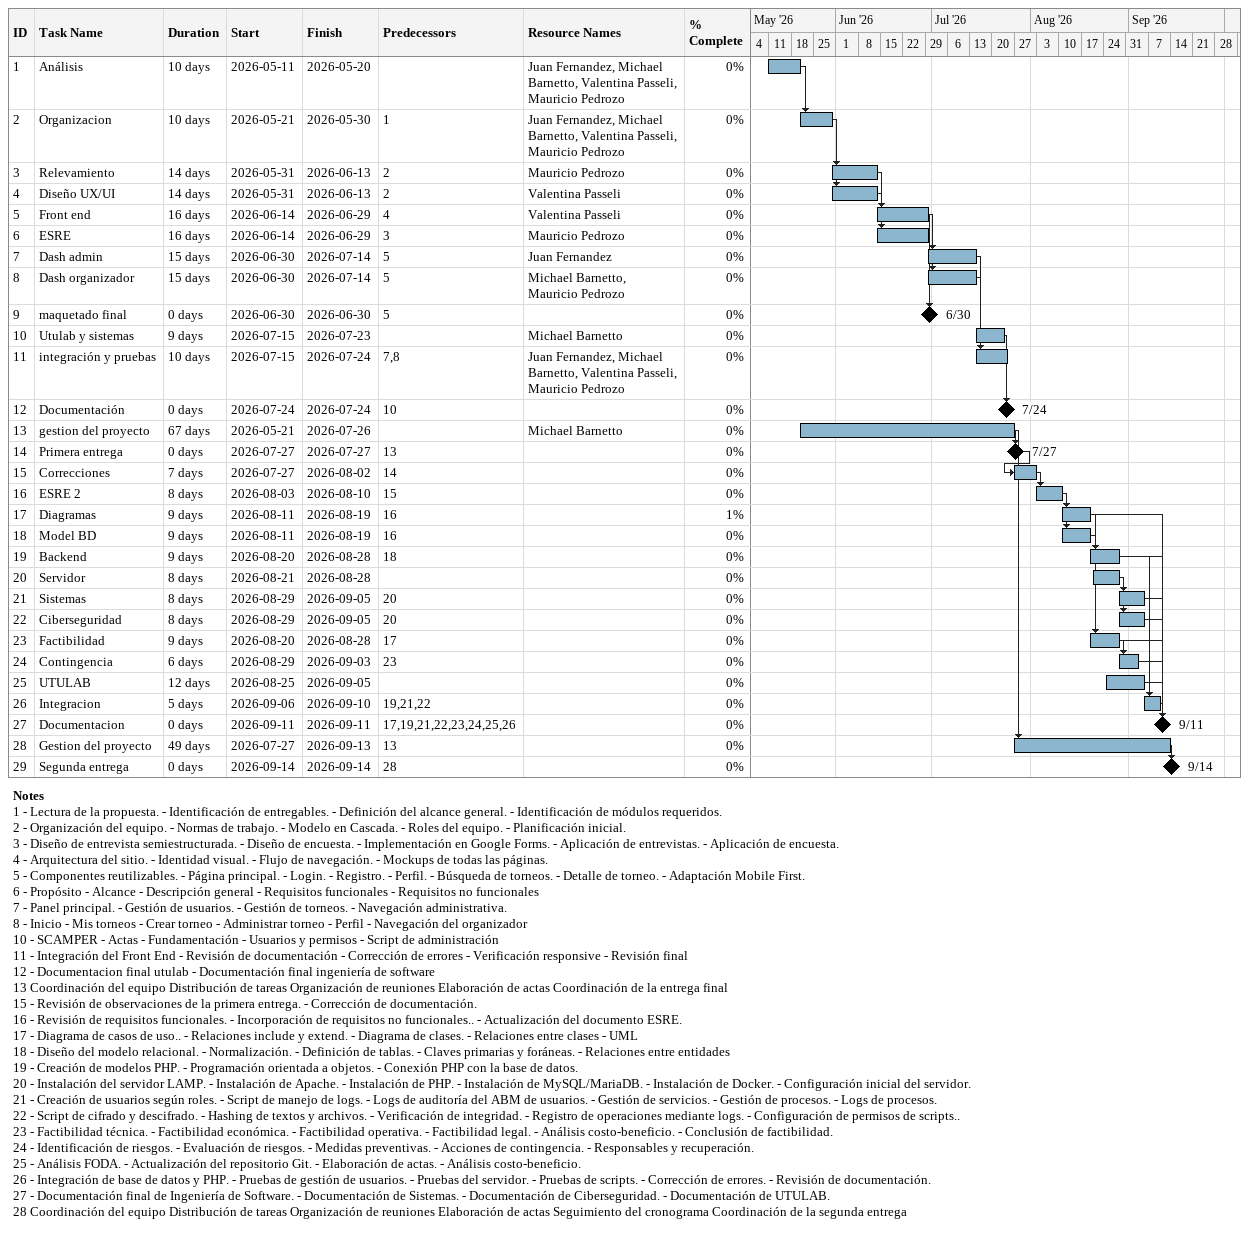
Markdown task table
| ID | Task | Duration | Start | Finish | Predecessors | Resources | % complete |
|---|---|---|---|---|---|---|---|
| 1 | Análisis | 10d | 2026-05-11 | 2026-05-20 |  | Juan Fernandez, Michael Barnetto, Valentina Passeli, Mauricio Pedrozo | 0 |
| 2 | Organizacion | 10d | 2026-05-21 | 2026-05-30 | 1 | Juan Fernandez, Michael Barnetto, Valentina Passeli, Mauricio Pedrozo | 0 |
| 3 | Relevamiento | 14d | 2026-05-31 | 2026-06-13 | 2 | Mauricio Pedrozo | 0 |
| 4 | Diseño UX/UI | 14d | 2026-05-31 | 2026-06-13 | 2 | Valentina Passeli | 0 |
| 5 | Front end | 16d | 2026-06-14 | 2026-06-29 | 4 | Valentina Passeli | 0 |
| 6 | ESRE | 16d | 2026-06-14 | 2026-06-29 | 3 | Mauricio Pedrozo | 0 |
| 7 | Dash admin | 15d | 2026-06-30 | 2026-07-14 | 5 | Juan Fernandez | 0 |
| 8 | Dash organizador | 15d | 2026-06-30 | 2026-07-14 | 5 | Michael Barnetto, Mauricio Pedrozo | 0 |
| 9 | maquetado final | 0d | 2026-06-30 | 2026-06-30 | 5 |  | 0 |
| 10 | Utulab y sistemas | 9d | 2026-07-15 | 2026-07-23 |  | Michael Barnetto | 0 |
| 11 | integración y pruebas | 10d | 2026-07-15 | 2026-07-24 | 7, 8 | Juan Fernandez, Michael Barnetto, Valentina Passeli, Mauricio Pedrozo | 0 |
| 12 | Documentación | 0d | 2026-07-24 | 2026-07-24 | 10 |  | 0 |
| 13 | gestion del proyecto | 67d | 2026-05-21 | 2026-07-26 |  | Michael Barnetto | 0 |
| 14 | Primera entrega | 0d | 2026-07-27 | 2026-07-27 | 13 |  | 0 |
| 15 | Correcciones | 7d | 2026-07-27 | 2026-08-02 | 14 |  | 0 |
| 16 | ESRE 2 | 8d | 2026-08-03 | 2026-08-10 | 15 |  | 0 |
| 17 | Diagramas | 9d | 2026-08-11 | 2026-08-19 | 16 |  | 1 |
| 18 | Model BD | 9d | 2026-08-11 | 2026-08-19 | 16 |  | 0 |
| 19 | Backend | 9d | 2026-08-20 | 2026-08-28 | 18 |  | 0 |
| 20 | Servidor | 8d | 2026-08-21 | 2026-08-28 |  |  | 0 |
| 21 | Sistemas | 8d | 2026-08-29 | 2026-09-05 | 20 |  | 0 |
| 22 | Ciberseguridad | 8d | 2026-08-29 | 2026-09-05 | 20 |  | 0 |
| 23 | Factibilidad | 9d | 2026-08-20 | 2026-08-28 | 17 |  | 0 |
| 24 | Contingencia | 6d | 2026-08-29 | 2026-09-03 | 23 |  | 0 |
| 25 | UTULAB | 12d | 2026-08-25 | 2026-09-05 |  |  | 0 |
| 26 | Integracion | 5d | 2026-09-06 | 2026-09-10 | 19, 21, 22 |  | 0 |
| 27 | Documentacion | 0d | 2026-09-11 | 2026-09-11 | 17, 19, 21, 22, 23, 24, 25, 26 |  | 0 |
| 28 | Gestion del proyecto | 49d | 2026-07-27 | 2026-09-13 | 13 |  | 0 |
| 29 | Segunda entrega | 0d | 2026-09-14 | 2026-09-14 | 28 |  | 0 |

Notes
- 1: - Lectura de la propuesta. - Identificación de entregables. - Definición del alcance general. - Identificación de módulos requeridos.
- 2: - Organización del equipo. - Normas de trabajo. - Modelo en Cascada. - Roles del equipo. - Planificación inicial.
- 3: - Diseño de entrevista semiestructurada. - Diseño de encuesta. - Implementación en Google Forms. - Aplicación de entrevistas. - Aplicación de encuesta.
- 4: - Arquitectura del sitio. - Identidad visual. - Flujo de navegación. - Mockups de todas las páginas.
- 5: - Componentes reutilizables. - Página principal. - Login. - Registro. - Perfil. - Búsqueda de torneos. - Detalle de torneo. - Adaptación Mobile First.
- 6: - Propósito - Alcance - Descripción general - Requisitos funcionales - Requisitos no funcionales
- 7: - Panel principal. - Gestión de usuarios. - Gestión de torneos. - Navegación administrativa.
- 8: - Inicio - Mis torneos - Crear torneo - Administrar torneo - Perfil - Navegación del organizador
- 10: - SCAMPER - Actas - Fundamentación - Usuarios y permisos - Script de administración
- 11: - Integración del Front End - Revisión de documentación - Corrección de errores - Verificación responsive - Revisión final
- 12: - Documentacion final utulab - Documentación final ingeniería de software
- 13: Coordinación del equipo Distribución de tareas Organización de reuniones Elaboración de actas Coordinación de la entrega final
- 15: - Revisión de observaciones de la primera entrega. - Corrección de documentación.
- 16: - Revisión de requisitos funcionales. - Incorporación de requisitos no funcionales.. - Actualización del documento ESRE.
- 17: - Diagrama de casos de uso.. - Relaciones include y extend. - Diagrama de clases. - Relaciones entre clases - UML
- 18: - Diseño del modelo relacional. - Normalización. - Definición de tablas. - Claves primarias y foráneas. - Relaciones entre entidades
- 19: - Creación de modelos PHP. - Programación orientada a objetos. - Conexión PHP con la base de datos.
- 20: - Instalación del servidor LAMP. - Instalación de Apache. - Instalación de PHP. - Instalación de MySQL/MariaDB. - Instalación de Docker. - Configuración inicial del servidor.
- 21: - Creación de usuarios según roles. - Script de manejo de logs. - Logs de auditoría del ABM de usuarios. - Gestión de servicios. - Gestión de procesos. - Logs de procesos.
- 22: - Script de cifrado y descifrado. - Hashing de textos y archivos. - Verificación de integridad. - Registro de operaciones mediante logs. - Configuración de permisos de scripts..
- 23: - Factibilidad técnica. - Factibilidad económica. - Factibilidad operativa. - Factibilidad legal. - Análisis costo-beneficio. - Conclusión de factibilidad.
- 24: - Identificación de riesgos. - Evaluación de riesgos. - Medidas preventivas. - Acciones de contingencia. - Responsables y recuperación.
- 25: - Análisis FODA. - Actualización del repositorio Git. - Elaboración de actas. - Análisis costo-beneficio.
- 26: - Integración de base de datos y PHP. - Pruebas de gestión de usuarios. - Pruebas del servidor. - Pruebas de scripts. - Corrección de errores. - Revisión de documentación.
- 27: - Documentación final de Ingeniería de Software. - Documentación de Sistemas. - Documentación de Ciberseguridad. - Documentación de UTULAB.
- 28: Coordinación del equipo Distribución de tareas Organización de reuniones Elaboración de actas Seguimiento del cronograma Coordinación de la segunda entrega
